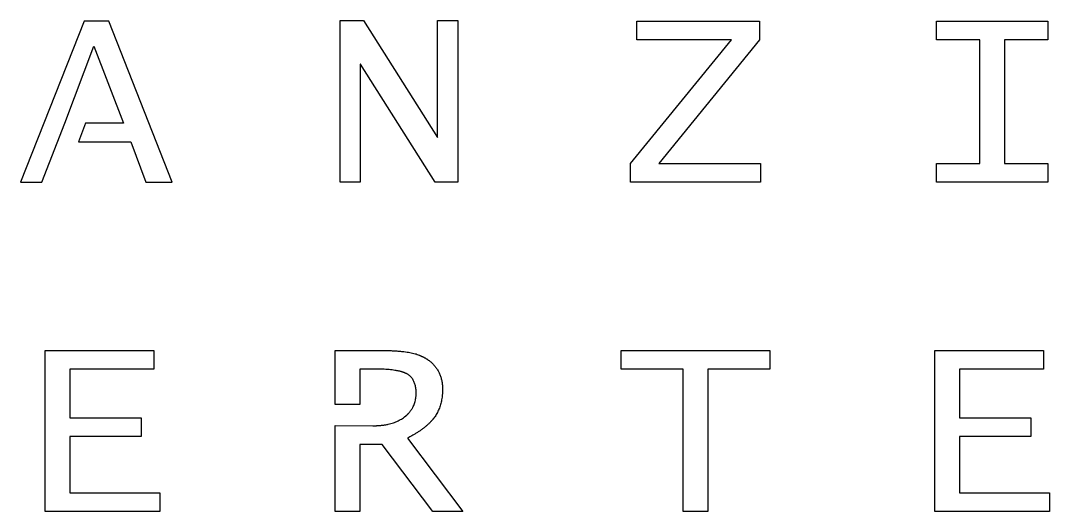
# Model space of a CAD drawing. Header units: millimetres. Extents: x -227 to 223, y -225 to 225.
# Drawn here: x 18 to 115.5, y 68.4 to 114.9 of the extents above; entities that cross this region are included whole.
import ezdxf

# ---------------------------------------------------------------- set-up
doc = ezdxf.new("R2010")
doc.units = ezdxf.units.MM
doc.layers.get('0').update_dxf_attribs({"linetype": 'CONTINUOUS'})

msp = doc.modelspace()

# ---------------------------------------------------------------- linework, layer by layer
for p, q in [((47.824, 78.537), (47.818, 83.648)), ((47.818, 83.648), (52.085, 83.648)), ((50.163, 81.888), (50.163, 78.537)), ((51.599, 81.888), (50.163, 81.888)), ((50.163, 78.537), (47.824, 78.537)), ((47.818, 68.398), (47.818, 76.534)), ((47.818, 76.534), (51.396, 76.516)), ((54.666, 75.34), (59.928, 68.398)), ((52.272, 74.743), (50.159, 74.743)), ((50.159, 74.743), (50.159, 68.398)), ((57.088, 68.398), (52.272, 74.743)), ((50.159, 68.398), (47.818, 68.398)), ((59.928, 68.398), (57.088, 68.398))]:
    msp.add_line(p, q)
for points in [[(24.169, 105.179), (23.5, 103.418), (25.644, 103.418), (28.461, 103.418), (29.897, 99.605), (32.384, 99.605), (26.372, 114.855), (24.031, 114.855), (18.014, 99.605), (20.035, 99.605), (22.197, 105.179), (24.968, 112.465), (27.759, 105.179), (25.628, 105.179)], [(48.298, 99.605), (48.298, 114.903), (50.51, 114.903), (57.508, 103.812), (57.532, 103.812), (57.532, 114.903), (59.447, 114.903), (59.447, 99.605), (57.285, 99.605), (50.238, 110.782), (50.201, 110.782), (50.201, 99.605)], [(75.816, 99.605), (75.816, 101.365), (85.387, 113.094), (76.4, 113.094), (76.4, 114.855), (88.036, 114.855), (88.036, 113.094), (78.478, 101.365), (88.129, 101.365), (88.129, 99.605)], [(104.795, 99.605), (104.795, 101.365), (108.896, 101.365), (108.896, 113.094), (104.795, 113.094), (104.795, 114.855), (115.351, 114.855), (115.351, 113.094), (111.249, 113.094), (111.249, 101.365), (115.351, 101.365), (115.351, 99.605)], [(20.346, 68.398), (20.346, 83.648), (30.651, 83.648), (30.651, 81.888), (22.687, 81.888), (22.687, 77.267), (29.438, 77.267), (29.438, 75.506), (22.687, 75.506), (22.687, 70.159), (31.199, 70.159), (31.199, 68.398)], [(80.794, 68.398), (80.794, 81.888), (74.936, 81.888), (74.936, 83.648), (89.009, 83.648), (89.009, 81.888), (83.147, 81.888), (83.147, 68.398)], [(104.647, 68.398), (104.647, 83.648), (114.951, 83.648), (114.951, 81.888), (106.987, 81.888), (106.987, 77.267), (113.738, 77.267), (113.738, 75.506), (106.987, 75.506), (106.987, 70.159), (115.499, 70.159), (115.499, 68.398)]]:
    msp.add_lwpolyline(points, close=True)
for points, knots in [([(52.085, 83.648), (52.086, 83.648), (52.087, 83.648), (52.09, 83.648), (52.094, 83.648), (52.099, 83.648), (52.106, 83.648), (52.115, 83.648), (52.127, 83.648), (52.145, 83.648), (52.168, 83.648), (52.196, 83.648), (52.223, 83.648), (52.259, 83.648), (52.304, 83.648), (52.358, 83.647), (52.429, 83.646), (52.517, 83.645), (52.621, 83.644), (52.725, 83.642), (52.826, 83.639), (52.959, 83.635), (53.121, 83.63), (53.312, 83.621), (53.497, 83.611), (53.733, 83.596), (54.013, 83.574), (54.333, 83.541), (54.63, 83.502), (54.904, 83.456), (55.156, 83.405), (55.385, 83.348), (55.592, 83.284), (55.721, 83.236), (55.781, 83.21)], [0, 0, 0, 0, 0.0001731, 0.0003462, 0.0006922, 0.0013839, 0.0020751, 0.0027657, 0.0041453, 0.0055227, 0.0082709, 0.0110103, 0.013741, 0.0164629, 0.0218803, 0.0272627, 0.03261, 0.0431995, 0.053649, 0.0639585, 0.0741283, 0.0841585, 0.1038005, 0.1228861, 0.1414165, 0.1593935, 0.1936939, 0.2258045, 0.255746, 0.2835442, 0.3092319, 0.332851, 0.354456, 0.3741184, 0.3741184, 0.3741184, 0.3741184]), ([(55.781, 83.21), (55.781, 83.21), (55.781, 83.21), (55.782, 83.21), (55.782, 83.21), (55.782, 83.21), (55.782, 83.21), (55.783, 83.209), (55.784, 83.209), (55.785, 83.209), (55.786, 83.208), (55.787, 83.208), (55.789, 83.207), (55.79, 83.206), (55.793, 83.205), (55.796, 83.204), (55.8, 83.202), (55.804, 83.2), (55.81, 83.198), (55.816, 83.196), (55.821, 83.193), (55.829, 83.19), (55.839, 83.186), (55.85, 83.181), (55.861, 83.176), (55.876, 83.17), (55.895, 83.161), (55.917, 83.151), (55.94, 83.141), (55.962, 83.131), (55.984, 83.121), (56.013, 83.107), (56.049, 83.09), (56.092, 83.069), (56.134, 83.047), (56.176, 83.026), (56.231, 82.996), (56.299, 82.959), (56.379, 82.913), (56.456, 82.865), (56.532, 82.817), (56.606, 82.767), (56.678, 82.716), (56.771, 82.647), (56.883, 82.557), (57.01, 82.444), (57.129, 82.326), (57.24, 82.203), (57.344, 82.075), (57.44, 81.942), (57.529, 81.805), (57.637, 81.614), (57.753, 81.363), (57.842, 81.098), (57.898, 80.877), (57.932, 80.706), (57.959, 80.529), (57.978, 80.348), (57.988, 80.194), (57.992, 80.068), (57.993, 79.983), (57.992, 79.907), (57.991, 79.82), (57.988, 79.712), (57.981, 79.584), (57.969, 79.417), (57.947, 79.212), (57.909, 78.972), (57.862, 78.739), (57.803, 78.514), (57.734, 78.296), (57.654, 78.085), (57.563, 77.881), (57.462, 77.685), (57.35, 77.496), (57.268, 77.375), (57.226, 77.315)], [0, 0, 0, 0, 0.0000097, 0.0000194, 0.0000389, 0.0000778, 0.0001168, 0.0001557, 0.0002336, 0.0003114, 0.0004671, 0.0006228, 0.0007784, 0.000934, 0.0012451, 0.001556, 0.0018669, 0.0024882, 0.0031089, 0.0037292, 0.004349, 0.0049683, 0.0062053, 0.0074404, 0.0086734, 0.0099045, 0.0123608, 0.0148092, 0.0172498, 0.0196827, 0.0221079, 0.0245255, 0.029338, 0.0341209, 0.0388744, 0.0435992, 0.0482957, 0.057606, 0.0668095, 0.0759106, 0.0849138, 0.093824, 0.1026457, 0.1113842, 0.1286302, 0.145606, 0.1623563, 0.1789277, 0.1953683, 0.2117274, 0.228055, 0.2444016, 0.2773395, 0.3109463, 0.3281227, 0.3456024, 0.3634268, 0.3816347, 0.4002627, 0.4097454, 0.4193458, 0.4259418, 0.4324941, 0.4454698, 0.4582785, 0.4709256, 0.4957573, 0.5200153, 0.5437526, 0.5670259, 0.5898958, 0.6124261, 0.6346841, 0.6567397, 0.6786651, 0.7005339, 0.7005339, 0.7005339, 0.7005339]), ([(54.666, 81.401), (54.666, 81.401), (54.665, 81.401), (54.665, 81.401), (54.664, 81.401), (54.664, 81.402), (54.662, 81.403), (54.661, 81.403), (54.659, 81.404), (54.656, 81.406), (54.653, 81.408), (54.648, 81.411), (54.644, 81.413), (54.638, 81.417), (54.63, 81.421), (54.621, 81.426), (54.612, 81.431), (54.603, 81.436), (54.591, 81.442), (54.575, 81.45), (54.556, 81.46), (54.537, 81.469), (54.51, 81.482), (54.477, 81.497), (54.435, 81.515), (54.393, 81.533), (54.349, 81.55), (54.304, 81.566), (54.241, 81.588), (54.16, 81.615), (54.059, 81.644), (53.953, 81.672), (53.842, 81.698), (53.727, 81.723), (53.606, 81.745), (53.436, 81.774), (53.211, 81.805), (52.926, 81.835), (52.622, 81.859), (52.298, 81.876), (51.955, 81.886), (51.72, 81.888), (51.599, 81.888)], [0, 0, 0, 0, 0.0000314, 0.0000628, 0.0001257, 0.0002515, 0.0003774, 0.0005034, 0.0007556, 0.0010081, 0.0015141, 0.0020215, 0.0025301, 0.0030401, 0.0040642, 0.0050935, 0.0061283, 0.0071686, 0.0082143, 0.0103223, 0.0124526, 0.0146055, 0.0167811, 0.0212016, 0.025716, 0.030326, 0.0350331, 0.0398388, 0.0447445, 0.0548607, 0.0653916, 0.0763456, 0.0877303, 0.0995524, 0.1118177, 0.1245316, 0.151323, 0.1799605, 0.210471, 0.2428766, 0.2771957, 0.3134437, 0.3134437, 0.3134437, 0.3134437]), ([(54.39, 77.348), (54.39, 77.348), (54.39, 77.348), (54.39, 77.348), (54.39, 77.348), (54.391, 77.348), (54.391, 77.349), (54.391, 77.349), (54.392, 77.349), (54.393, 77.35), (54.394, 77.351), (54.396, 77.352), (54.397, 77.353), (54.399, 77.355), (54.401, 77.357), (54.404, 77.359), (54.408, 77.362), (54.413, 77.365), (54.419, 77.37), (54.424, 77.374), (54.43, 77.378), (54.437, 77.384), (54.447, 77.392), (54.458, 77.401), (54.469, 77.409), (54.484, 77.421), (54.502, 77.436), (54.524, 77.454), (54.545, 77.473), (54.567, 77.491), (54.588, 77.509), (54.615, 77.534), (54.649, 77.565), (54.689, 77.603), (54.728, 77.642), (54.766, 77.681), (54.815, 77.733), (54.874, 77.8), (54.942, 77.883), (55.005, 77.967), (55.065, 78.054), (55.121, 78.142), (55.173, 78.233), (55.237, 78.357), (55.308, 78.517), (55.377, 78.716), (55.431, 78.925), (55.463, 79.104), (55.481, 79.251), (55.49, 79.364), (55.495, 79.459), (55.497, 79.537), (55.498, 79.594), (55.497, 79.65), (55.496, 79.721), (55.491, 79.841), (55.477, 80.008), (55.448, 80.199), (55.408, 80.379), (55.356, 80.547), (55.293, 80.704), (55.218, 80.85), (55.131, 80.984), (55.032, 81.107), (54.922, 81.217), (54.8, 81.316), (54.711, 81.374), (54.666, 81.401)], [0, 0, 0, 0, 0.0000113, 0.0000225, 0.0000451, 0.0000902, 0.0001353, 0.0001804, 0.0002706, 0.0003608, 0.0005412, 0.0007215, 0.0009017, 0.0010819, 0.0014422, 0.0018023, 0.0021623, 0.0028816, 0.0036002, 0.004318, 0.0050352, 0.0057517, 0.0071825, 0.0086105, 0.0100358, 0.0114583, 0.0142953, 0.0171216, 0.0199375, 0.0227433, 0.0255391, 0.0283253, 0.0338692, 0.0393771, 0.0448508, 0.0502923, 0.0557037, 0.0664434, 0.0770872, 0.0876521, 0.0981557, 0.1086159, 0.1190509, 0.129479, 0.1503836, 0.1714809, 0.192914, 0.2148201, 0.2259931, 0.237332, 0.2488514, 0.2546834, 0.2605657, 0.2660074, 0.2713791, 0.2819168, 0.3021963, 0.3214804, 0.3398554, 0.3574221, 0.3742965, 0.3906104, 0.4065102, 0.4221552, 0.4377133, 0.4533562, 0.4692536, 0.4692536, 0.4692536, 0.4692536]), ([(51.396, 76.516), (51.396, 76.516), (51.396, 76.516), (51.397, 76.516), (51.399, 76.516), (51.401, 76.516), (51.403, 76.516), (51.406, 76.516), (51.411, 76.516), (51.417, 76.516), (51.425, 76.516), (51.435, 76.516), (51.445, 76.516), (51.458, 76.516), (51.474, 76.516), (51.494, 76.516), (51.52, 76.517), (51.552, 76.517), (51.591, 76.518), (51.629, 76.518), (51.668, 76.519), (51.718, 76.521), (51.781, 76.524), (51.856, 76.527), (51.931, 76.532), (52.029, 76.539), (52.149, 76.549), (52.292, 76.565), (52.432, 76.584), (52.569, 76.605), (52.703, 76.63), (52.877, 76.666), (53.089, 76.719), (53.333, 76.794), (53.567, 76.881), (53.789, 76.98), (54.001, 77.09), (54.201, 77.212), (54.328, 77.301), (54.39, 77.348)], [0, 0, 0, 0, 0.0000616, 0.0001232, 0.0002464, 0.0004927, 0.000739, 0.0009851, 0.0014773, 0.0019692, 0.0029523, 0.0039342, 0.0049151, 0.0058949, 0.0078512, 0.0098033, 0.0117511, 0.015634, 0.0195, 0.0233491, 0.0271815, 0.0309972, 0.0385791, 0.0460957, 0.0535477, 0.0609361, 0.0755247, 0.089869, 0.1039763, 0.1178543, 0.131511, 0.1449547, 0.1712365, 0.1967758, 0.2216524, 0.2459517, 0.2697646, 0.2931862, 0.316316, 0.316316, 0.316316, 0.316316]), ([(57.226, 77.315), (57.226, 77.315), (57.225, 77.315), (57.225, 77.315), (57.225, 77.314), (57.224, 77.313), (57.223, 77.311), (57.221, 77.309), (57.22, 77.307), (57.217, 77.303), (57.214, 77.299), (57.21, 77.293), (57.206, 77.288), (57.2, 77.281), (57.193, 77.271), (57.185, 77.26), (57.174, 77.246), (57.16, 77.227), (57.143, 77.205), (57.126, 77.184), (57.108, 77.162), (57.085, 77.132), (57.055, 77.096), (57.018, 77.053), (56.98, 77.009), (56.942, 76.966), (56.902, 76.923), (56.848, 76.865), (56.778, 76.794), (56.691, 76.708), (56.6, 76.624), (56.506, 76.54), (56.375, 76.427), (56.201, 76.288), (55.981, 76.124), (55.746, 75.962), (55.496, 75.803), (55.233, 75.645), (54.955, 75.49), (54.764, 75.389), (54.666, 75.34)], [0, 0, 0, 0, 0.0000425, 0.0000851, 0.0001702, 0.0003405, 0.0005109, 0.0006812, 0.0010221, 0.0013631, 0.0020457, 0.002729, 0.0034129, 0.0040975, 0.0054688, 0.0068427, 0.0082195, 0.0109813, 0.0137543, 0.0165386, 0.0193344, 0.0221418, 0.0277919, 0.0334899, 0.0392368, 0.0450335, 0.050881, 0.0567802, 0.068737, 0.0809109, 0.0933084, 0.1059358, 0.1187989, 0.1452527, 0.1727125, 0.2012154, 0.2307948, 0.2614808, 0.2933008, 0.3262794, 0.3262794, 0.3262794, 0.3262794])]:
    msp.add_open_spline(points, degree=3, knots=knots)

doc.saveas('drawing.dxf')
